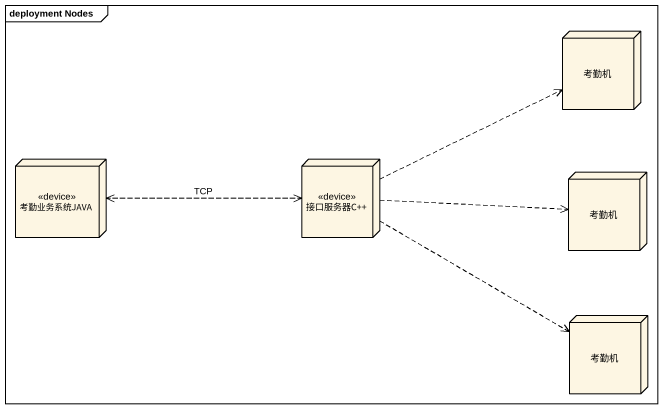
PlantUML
@startuml
mainframe deployment Nodes
node 考勤机
node 考勤业务系统JAVA <<device>>
node "接口服务器C++" as 接口服务器C <<device>>
node "考勤机" as 考勤机_2
node "考勤机" as 考勤机_3
考勤业务系统JAVA .right.> 接口服务器C
接口服务器C .right.> 考勤机
接口服务器C .left.> 考勤业务系统JAVA : TCP
接口服务器C .right.> 考勤机_2
接口服务器C .right.> 考勤机_3
@enduml
